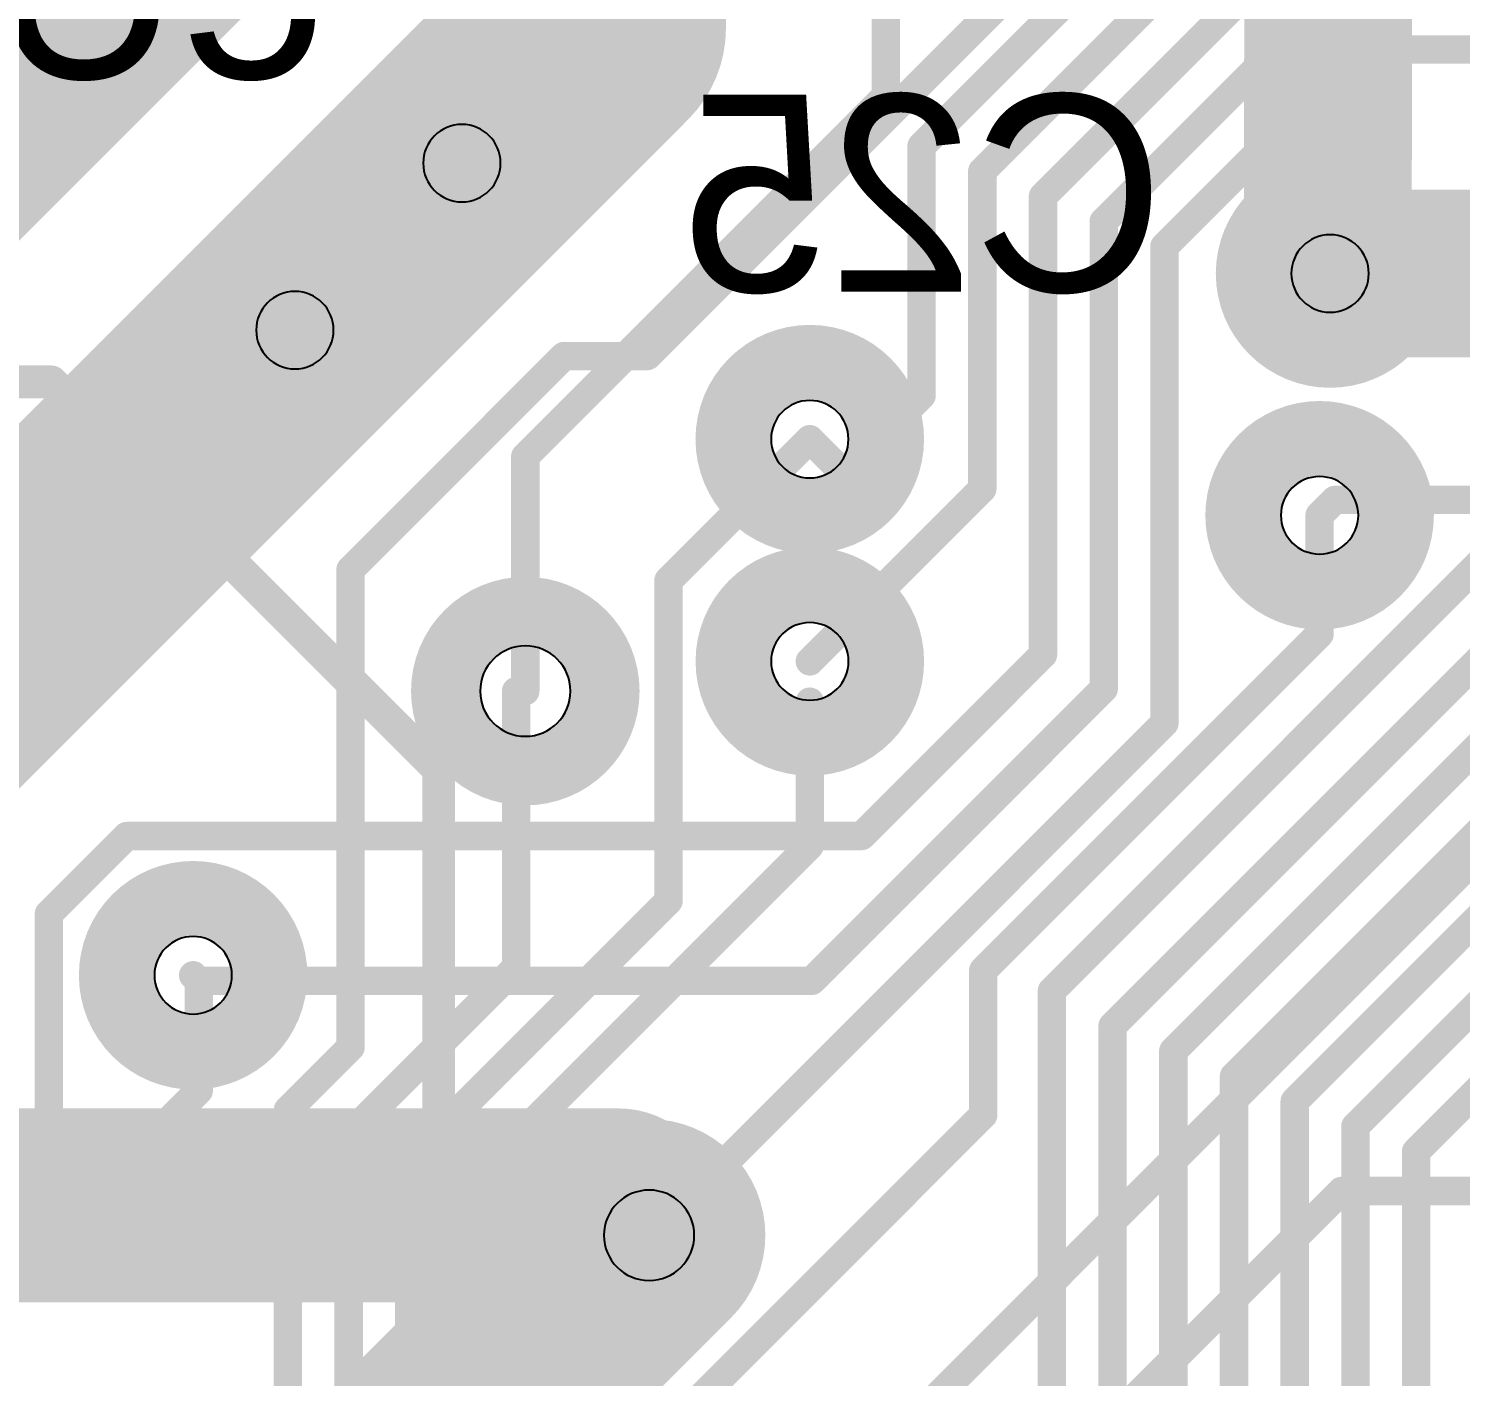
# Model space of a CAD drawing. Extents: x 0.11 to 5.41, y 1.37 to 6.94.
# Drawn here: x 2.4269 to 2.8633, y 5.3394 to 5.7501 of the extents above; entities that cross this region are included whole.
import ezdxf

# ---------------------------------------------------------------- set-up
doc = ezdxf.new("R2010")
doc.units = 0
doc.layers.get('0').update_dxf_attribs({"linetype": 'CONTINUOUS'})
for name, color, linetype in [('BOTTOMLAYER', 5, 'CONTINUOUS'), ('BOTTOMOVERLAY', 54, 'CONTINUOUS'), ('BOTTOMPASTE', 16, 'CONTINUOUS'), ('BOTTOMSOLDER', 6, 'CONTINUOUS'), ('DRILLDRAWING', 1, 'CONTINUOUS'), ('MECHANICAL1', 6, 'CONTINUOUS'), ('MULTILAYER', 9, 'CONTINUOUS'), ('TOPLAYER', 1, 'CONTINUOUS'), ('TOPOVERLAY', 2, 'CONTINUOUS'), ('TOPPASTE', 8, 'CONTINUOUS'), ('TOPSOLDER', 216, 'CONTINUOUS')]:
    doc.layers.add(name, color=color, linetype=linetype)

# ---------------------------------------------------------------- blocks, each defined once
blk = doc.blocks.new('EEE_1EA101XP_2')
at = {"layer": 'TOPLAYER'}
for points, const_width in [([(-0.0315, 0.0315), (-0.0315, -0.0315)], 0.06299), ([(0.0315, 0.0315), (0.0315, -0.0315)], 0.06299), ([(0.16535, 0.0315), (0.16535, -0.0315)], 0.06299), ([(0.22835, 0.0315), (0.22835, -0.0315)], 0.06299), ([(-0.06299, 0.01575), (0.06299, 0.01575)], 0.0315), ([(0.13386, 0.01575), (0.25984, 0.01575)], 0.0315), ([(-0.06299, -0.01575), (0.06299, -0.01575)], 0.0315), ([(0.13386, -0.01575), (0.25984, -0.01575)], 0.0315)]:
    blk.add_lwpolyline(points, dxfattribs=dict(at, const_width=const_width))
at = {"layer": 'TOPLAYER', "const_width": 0.0315}
for points in [[(-0.01575, 0, 1), (0.01575, 0, 1)], [(0.1811, 0, 1), (0.2126, 0, 1)]]:
    blk.add_lwpolyline(points, format="xyb", close=True, dxfattribs=at)
at = {"layer": 'TOPOVERLAY', "const_width": 0.01}
for points in [[(-0.15748, 0.07874), (-0.03937, 0.19685)], [(0.31496, 0.19685), (-0.03937, 0.19685)], [(0.31496, -0.19685), (0.31496, 0.19685)], [(-0.15748, -0.07874), (-0.15748, 0.07874)], [(-0.03937, -0.19685), (-0.15748, -0.07874)], [(0.31496, -0.19685), (-0.03937, -0.19685)]]:
    blk.add_lwpolyline(points, dxfattribs=at)
at = {"layer": 'TOPOVERLAY', "const_width": 0.005}
for points in [[(-0.04187, 0.19685, 1), (-0.03687, 0.19685, 1)], [(-0.04187, 0.19685, 1), (-0.03687, 0.19685, 1)], [(0.31246, 0.19685, 1), (0.31746, 0.19685, 1)], [(0.31246, 0.19685, 1), (0.31746, 0.19685, 1)], [(-0.15998, 0.07874, 1), (-0.15498, 0.07874, 1)], [(-0.15998, 0.07874, 1), (-0.15498, 0.07874, 1)], [(-0.15998, -0.07874, 1), (-0.15498, -0.07874, 1)], [(-0.15998, -0.07874, 1), (-0.15498, -0.07874, 1)], [(-0.04187, -0.19685, 1), (-0.03687, -0.19685, 1)], [(-0.04187, -0.19685, 1), (-0.03687, -0.19685, 1)], [(0.31246, -0.19685, 1), (0.31746, -0.19685, 1)], [(0.31246, -0.19685, 1), (0.31746, -0.19685, 1)]]:
    blk.add_lwpolyline(points, format="xyb", close=True, dxfattribs=at)
at = {"layer": 'TOPPASTE'}
for points, const_width in [([(-0.0315, 0.0315), (-0.0315, -0.0315)], 0.06299), ([(0.0315, 0.0315), (0.0315, -0.0315)], 0.06299), ([(0.16535, 0.0315), (0.16535, -0.0315)], 0.06299), ([(0.22835, 0.0315), (0.22835, -0.0315)], 0.06299), ([(-0.06299, 0.01575), (0.06299, 0.01575)], 0.0315), ([(0.13386, 0.01575), (0.25984, 0.01575)], 0.0315), ([(-0.06299, -0.01575), (0.06299, -0.01575)], 0.0315), ([(0.13386, -0.01575), (0.25984, -0.01575)], 0.0315)]:
    blk.add_lwpolyline(points, dxfattribs=dict(at, const_width=const_width))
at = {"layer": 'TOPPASTE', "const_width": 0.0315}
for points in [[(-0.01575, 0, 1), (0.01575, 0, 1)], [(0.1811, 0, 1), (0.2126, 0, 1)]]:
    blk.add_lwpolyline(points, format="xyb", close=True, dxfattribs=at)
at = {"layer": 'TOPSOLDER'}
for points, const_width in [([(-0.03642, 0.04134), (-0.03642, -0.04134)], 0.07283), ([(0.03642, 0.04134), (0.03642, -0.04134)], 0.07283), ([(0.16043, 0.04134), (0.16043, -0.04134)], 0.07283), ([(0.23327, 0.04134), (0.23327, -0.04134)], 0.07283), ([(-0.07283, 0.02067), (0.07283, 0.02067)], 0.04134), ([(0.12402, 0.02067), (0.26969, 0.02067)], 0.04134), ([(-0.07283, -0.02067), (0.07283, -0.02067)], 0.04134), ([(0.12402, -0.02067), (0.26969, -0.02067)], 0.04134)]:
    blk.add_lwpolyline(points, dxfattribs=dict(at, const_width=const_width))
at = {"layer": 'TOPSOLDER', "const_width": 0.04134}
for points in [[(-0.02067, 0, 1), (0.02067, 0, 1)], [(0.17618, 0, 1), (0.21752, 0, 1)]]:
    blk.add_lwpolyline(points, format="xyb", close=True, dxfattribs=at)
blk = doc.blocks.new('RLP73K3AR18JTE_B_51')
at = {"layer": 'BOTTOMLAYER'}
for points, const_width in [([(-0.12835, 0.06929), (-0.12835, -0.0685)], 0.05906), ([(-0.06929, 0.06929), (-0.06929, -0.0685)], 0.05906), ([(0.0685, 0.06929), (0.0685, -0.0685)], 0.05906), ([(0.12756, 0.06929), (0.12756, -0.0685)], 0.05906), ([(-0.15787, 0.03484), (-0.03976, 0.03484)], 0.0689), ([(0.03898, 0.03484), (0.15709, 0.03484)], 0.0689), ([(-0.15787, -0.03406), (-0.03976, -0.03406)], 0.0689), ([(0.03898, -0.03406), (0.15709, -0.03406)], 0.0689)]:
    blk.add_lwpolyline(points, dxfattribs=dict(at, const_width=const_width))
at = {"layer": 'BOTTOMLAYER', "const_width": 0.05906}
for points in [[(-0.12835, 0.00039, 1), (-0.06929, 0.00039, 1)], [(0.0685, 0.00039, 1), (0.12756, 0.00039, 1)]]:
    blk.add_lwpolyline(points, format="xyb", close=True, dxfattribs=at)
at = {"layer": 'BOTTOMOVERLAY', "const_width": 0.01}
for points in [[(-0.00039, -0.06378), (-0.00039, 0.06378)], [(0.02362, 0), (-0.02441, 0)], [(0.02362, 0), (0.02402, 0.00039)]]:
    blk.add_lwpolyline(points, dxfattribs=at)
at = {"layer": 'BOTTOMOVERLAY', "const_width": 0.005}
for points in [[(-0.00289, 0.06378, 1), (0.00211, 0.06378, 1)], [(-0.02691, 0, 1), (-0.02191, 0, 1)], [(0.02112, 0, 1), (0.02612, 0, 1)], [(0.02112, 0, 1), (0.02612, 0, 1)], [(0.02152, 0.00039, 1), (0.02652, 0.00039, 1)], [(-0.00289, -0.06378, 1), (0.00211, -0.06378, 1)]]:
    blk.add_lwpolyline(points, format="xyb", close=True, dxfattribs=at)
at = {"layer": 'BOTTOMPASTE'}
for points, const_width in [([(-0.12835, 0.06929), (-0.12835, -0.0685)], 0.05906), ([(-0.06929, 0.06929), (-0.06929, -0.0685)], 0.05906), ([(0.0685, 0.06929), (0.0685, -0.0685)], 0.05906), ([(0.12756, 0.06929), (0.12756, -0.0685)], 0.05906), ([(-0.15787, 0.03484), (-0.03976, 0.03484)], 0.0689), ([(0.03898, 0.03484), (0.15709, 0.03484)], 0.0689), ([(-0.15787, -0.03406), (-0.03976, -0.03406)], 0.0689), ([(0.03898, -0.03406), (0.15709, -0.03406)], 0.0689)]:
    blk.add_lwpolyline(points, dxfattribs=dict(at, const_width=const_width))
at = {"layer": 'BOTTOMPASTE', "const_width": 0.05906}
for points in [[(-0.12835, 0.00039, 1), (-0.06929, 0.00039, 1)], [(0.0685, 0.00039, 1), (0.12756, 0.00039, 1)]]:
    blk.add_lwpolyline(points, format="xyb", close=True, dxfattribs=at)
at = {"layer": 'BOTTOMSOLDER'}
for points, const_width in [([(-0.13327, 0.07913), (-0.13327, -0.07835)], 0.0689), ([(-0.06437, 0.07913), (-0.06437, -0.07835)], 0.0689), ([(0.06358, 0.07913), (0.06358, -0.07835)], 0.0689), ([(0.13248, 0.07913), (0.13248, -0.07835)], 0.0689), ([(-0.16772, 0.03976), (-0.02992, 0.03976)], 0.07874), ([(0.02913, 0.03976), (0.16693, 0.03976)], 0.07874), ([(-0.16772, -0.03898), (-0.02992, -0.03898)], 0.07874), ([(0.02913, -0.03898), (0.16693, -0.03898)], 0.07874)]:
    blk.add_lwpolyline(points, dxfattribs=dict(at, const_width=const_width))
at = {"layer": 'BOTTOMSOLDER', "const_width": 0.0689}
for points in [[(-0.13327, 0.00039, 1), (-0.06437, 0.00039, 1)], [(0.06358, 0.00039, 1), (0.13248, 0.00039, 1)]]:
    blk.add_lwpolyline(points, format="xyb", close=True, dxfattribs=at)
at = {"layer": 'MECHANICAL1'}
for points, const_width in [([(-0.11752, 0.06339), (-0.11752, -0.0626)], 0.01378), ([(-0.10374, 0.06339), (-0.10374, -0.0626)], 0.01378), ([(0.10295, 0.06339), (0.10295, -0.0626)], 0.01378), ([(0.11673, 0.06339), (0.11673, -0.0626)], 0.01378), ([(0.12362, 0.06339), (-0.12441, 0.06339)], 0.01), ([(-0.12441, 0.03189), (-0.09685, 0.03189)], 0.06299), ([(0.09606, 0.03189), (0.12362, 0.03189)], 0.06299), ([(-0.12441, -0.0311), (-0.09685, -0.0311)], 0.06299), ([(0.09606, -0.0311), (0.12362, -0.0311)], 0.06299), ([(0.12362, -0.0626), (-0.12441, -0.0626)], 0.01)]:
    blk.add_lwpolyline(points, dxfattribs=dict(at, const_width=const_width))
for points, const_width in [([(-0.12691, 0.06339, 1), (-0.12191, 0.06339, 1)], 0.005), ([(0.12112, 0.06339, 1), (0.12612, 0.06339, 1)], 0.005), ([(-0.11752, 0.00039, 1), (-0.10374, 0.00039, 1)], 0.01378), ([(0.10295, 0.00039, 1), (0.11673, 0.00039, 1)], 0.01378), ([(-0.12691, -0.0626, 1), (-0.12191, -0.0626, 1)], 0.005), ([(0.12112, -0.0626, 1), (0.12612, -0.0626, 1)], 0.005)]:
    blk.add_lwpolyline(points, format="xyb", close=True, dxfattribs=dict(at, const_width=const_width))

msp = doc.modelspace()

# ---------------------------------------------------------------- linework, layer by layer
at = {"layer": 'BOTTOMLAYER'}
for points, const_width in [([(2.60008, 5.75028), (2.60008, 6.15886)], 0.07874), ([(2.69909, 5.71436), (2.83312, 5.84839)], 0.00866), ([(2.7176, 5.70669), (2.84079, 5.82988)], 0.00866), ([(2.22102, 5.51874), (2.49354, 5.79126)], 0.05118), ([(2.7361, 5.69903), (2.84845, 5.81138)], 0.00866), ([(2.75461, 5.69137), (2.85611, 5.79287)], 0.00866), ([(2.68815, 5.72958), (2.68815, 5.78815)], 0.00866), ([(2.55894, 5.70913), (2.60008, 5.75028)], 0.07874), ([(2.50803, 5.65823), (2.55894, 5.70913)], 0.07874), ([(2.77311, 5.6837), (2.8332, 5.74379)], 0.00866), ([(2.8332, 5.74379), (3.09684, 5.74379)], 0.00866), ([(2.57827, 5.6197), (2.68815, 5.72958)], 0.00866), ([(2.69909, 5.63835), (2.69909, 5.71436)], 0.00866), ([(2.7176, 5.60987), (2.7176, 5.70669)], 0.00866), ([(2.7361, 5.55936), (2.7361, 5.69903)], 0.00866), ([(2.82362, 5.67551), (3.11984, 5.67551)], 0.05118), ([(2.75461, 5.54891), (2.75461, 5.69137)], 0.00866), ([(2.77311, 5.53846), (2.77311, 5.6837)], 0.00866), ([(2.67537, 5.61463), (2.69909, 5.63835)], 0.00866), ([(2.665, 5.625), (2.67537, 5.61463)], 0.00866), ([(2.57827, 5.54823), (2.57827, 5.6197)], 0.00866), ([(2.66502, 5.55729), (2.7176, 5.60987)], 0.00866), ([(2.82043, 5.60181), (2.82512, 5.6065)], 0.00866), ([(2.82512, 5.6065), (3.07673, 5.6065)], 0.00866), ([(2.6808, 5.50406), (2.7361, 5.55936)], 0.00866), ([(2.66561, 5.45992), (2.75461, 5.54891)], 0.00866), ([(2.61652, 5.38187), (2.77311, 5.53846)], 0.00866), ([(2.67252, 5.30193), (2.90563, 5.53504)], 0.00866), ([(2.43303, 5.48032), (2.45677, 5.50406)], 0.00866), ([(2.45677, 5.50406), (2.6808, 5.50406)], 0.00866), ([(2.43303, 5.39217), (2.43303, 5.48032)], 0.00866), ([(2.47701, 5.46161), (2.4787, 5.45992)], 0.00866), ([(2.4787, 5.45992), (2.66561, 5.45992)], 0.00866), ([(2.3302, 5.3915), (2.60689, 5.3915)], 0.05906), ([(2.535, 5.30134), (2.61602, 5.38236)], 0.07087), ([(2.60689, 5.3915), (2.61602, 5.38236)], 0.05906), ([(2.66299, 5.23177), (2.82709, 5.39587)], 0.00866), ([(2.82709, 5.39587), (2.97831, 5.39587)], 0.00866)]:
    msp.add_lwpolyline(points, dxfattribs=dict(at, const_width=const_width))
for points, const_width in [([(2.58039, 5.75028, 1), (2.61976, 5.75028, 1)], 0.03937), ([(2.58039, 5.75028, 1), (2.61976, 5.75028, 1)], 0.03937), ([(2.53925, 5.70913, 1), (2.57862, 5.70913, 1)], 0.03937), ([(2.53925, 5.70913, 1), (2.57862, 5.70913, 1)], 0.03937), ([(2.83103, 5.74379, 1), (2.83536, 5.74379, 1)], 0.00433), ([(2.83103, 5.74379, 1), (2.83536, 5.74379, 1)], 0.00433), ([(2.54053, 5.70913, 1), (2.57734, 5.70913, 1)], 0.01319), ([(2.68598, 5.72958, 1), (2.69031, 5.72958, 1)], 0.00433), ([(2.68598, 5.72958, 1), (2.69031, 5.72958, 1)], 0.00433), ([(2.69693, 5.71436, 1), (2.70126, 5.71436, 1)], 0.00433), ([(2.69693, 5.71436, 1), (2.70126, 5.71436, 1)], 0.00433), ([(2.71543, 5.70669, 1), (2.71976, 5.70669, 1)], 0.00433), ([(2.71543, 5.70669, 1), (2.71976, 5.70669, 1)], 0.00433), ([(2.73394, 5.69903, 1), (2.73827, 5.69903, 1)], 0.00433), ([(2.73394, 5.69903, 1), (2.73827, 5.69903, 1)], 0.00433), ([(2.81083, 5.67551, 1), (2.83642, 5.67551, 1)], 0.02559), ([(2.48835, 5.65823, 1), (2.52772, 5.65823, 1)], 0.03937), ([(2.80522, 5.67551, 1), (2.84203, 5.67551, 1)], 0.01319), ([(2.75244, 5.69137, 1), (2.75677, 5.69137, 1)], 0.00433), ([(2.75244, 5.69137, 1), (2.75677, 5.69137, 1)], 0.00433), ([(2.77094, 5.6837, 1), (2.77528, 5.6837, 1)], 0.00433), ([(2.77094, 5.6837, 1), (2.77528, 5.6837, 1)], 0.00433), ([(2.48963, 5.65823, 1), (2.52644, 5.65823, 1)], 0.01319), ([(2.64659, 5.625, 1), (2.68341, 5.625, 1)], 0.01319), ([(2.69693, 5.63835, 1), (2.70126, 5.63835, 1)], 0.00433), ([(2.69693, 5.63835, 1), (2.70126, 5.63835, 1)], 0.00433), ([(2.66283, 5.625, 1), (2.66717, 5.625, 1)], 0.00433), ([(2.80203, 5.60181, 1), (2.83884, 5.60181, 1)], 0.01319), ([(2.5761, 5.6197, 1), (2.58043, 5.6197, 1)], 0.00433), ([(2.5761, 5.6197, 1), (2.58043, 5.6197, 1)], 0.00433), ([(2.67321, 5.61463, 1), (2.67754, 5.61463, 1)], 0.00433), ([(2.67321, 5.61463, 1), (2.67754, 5.61463, 1)], 0.00433), ([(2.71543, 5.60987, 1), (2.71976, 5.60987, 1)], 0.00433), ([(2.71543, 5.60987, 1), (2.71976, 5.60987, 1)], 0.00433), ([(2.82295, 5.6065, 1), (2.82728, 5.6065, 1)], 0.00433), ([(2.82295, 5.6065, 1), (2.82728, 5.6065, 1)], 0.00433), ([(2.81827, 5.60181, 1), (2.8226, 5.60181, 1)], 0.00433), ([(2.64661, 5.55729, 1), (2.68342, 5.55729, 1)], 0.01319), ([(2.55888, 5.54823, 1), (2.59766, 5.54823, 1)], 0.01122), ([(2.66285, 5.55729, 1), (2.66718, 5.55729, 1)], 0.00433), ([(2.73394, 5.55936, 1), (2.73827, 5.55936, 1)], 0.00433), ([(2.73394, 5.55936, 1), (2.73827, 5.55936, 1)], 0.00433), ([(2.5761, 5.54823, 1), (2.58043, 5.54823, 1)], 0.00433), ([(2.75244, 5.54891, 1), (2.75677, 5.54891, 1)], 0.00433), ([(2.75244, 5.54891, 1), (2.75677, 5.54891, 1)], 0.00433), ([(2.77094, 5.53846, 1), (2.77528, 5.53846, 1)], 0.00433), ([(2.77094, 5.53846, 1), (2.77528, 5.53846, 1)], 0.00433), ([(2.45461, 5.50406, 1), (2.45894, 5.50406, 1)], 0.00433), ([(2.45461, 5.50406, 1), (2.45894, 5.50406, 1)], 0.00433), ([(2.67863, 5.50406, 1), (2.68296, 5.50406, 1)], 0.00433), ([(2.67863, 5.50406, 1), (2.68296, 5.50406, 1)], 0.00433), ([(2.43087, 5.48032, 1), (2.4352, 5.48032, 1)], 0.00433), ([(2.43087, 5.48032, 1), (2.4352, 5.48032, 1)], 0.00433), ([(2.4586, 5.46161, 1), (2.49541, 5.46161, 1)], 0.01319), ([(2.47484, 5.46161, 1), (2.47917, 5.46161, 1)], 0.00433), ([(2.47654, 5.45992, 1), (2.48087, 5.45992, 1)], 0.00433), ([(2.47654, 5.45992, 1), (2.48087, 5.45992, 1)], 0.00433), ([(2.66345, 5.45992, 1), (2.66778, 5.45992, 1)], 0.00433), ([(2.66345, 5.45992, 1), (2.66778, 5.45992, 1)], 0.00433), ([(2.59213, 5.3915, 1), (2.62165, 5.3915, 1)], 0.02953), ([(2.59213, 5.3915, 1), (2.62165, 5.3915, 1)], 0.02953), ([(2.59831, 5.38236, 1), (2.63374, 5.38236, 1)], 0.03543), ([(2.60126, 5.38236, 1), (2.63079, 5.38236, 1)], 0.02953), ([(2.59663, 5.38236, 1), (2.63541, 5.38236, 1)], 0.01122), ([(2.82492, 5.39587, 1), (2.82925, 5.39587, 1)], 0.00433), ([(2.82492, 5.39587, 1), (2.82925, 5.39587, 1)], 0.00433), ([(2.43087, 5.39217, 1), (2.4352, 5.39217, 1)], 0.00433), ([(2.61435, 5.38187, 1), (2.61868, 5.38187, 1)], 0.00433)]:
    msp.add_lwpolyline(points, format="xyb", close=True, dxfattribs=dict(at, const_width=const_width))
at = {"layer": 'BOTTOMSOLDER'}
for points, const_width in [([(2.53561, 5.70913, 1), (2.58226, 5.70913, 1)], 0.02303), ([(2.8003, 5.67551, 1), (2.84695, 5.67551, 1)], 0.02303), ([(2.4847, 5.65823, 1), (2.53136, 5.65823, 1)], 0.02303), ([(2.64167, 5.625, 1), (2.68833, 5.625, 1)], 0.02303), ([(2.79711, 5.60181, 1), (2.84376, 5.60181, 1)], 0.02303), ([(2.64169, 5.55729, 1), (2.68834, 5.55729, 1)], 0.02303), ([(2.55396, 5.54823, 1), (2.60258, 5.54823, 1)], 0.02106), ([(2.45368, 5.46161, 1), (2.50033, 5.46161, 1)], 0.02303), ([(2.59171, 5.38236, 1), (2.64033, 5.38236, 1)], 0.02106)]:
    msp.add_lwpolyline(points, format="xyb", close=True, dxfattribs=dict(at, const_width=const_width))
at = {"layer": 'DRILLDRAWING'}
for points in [[(2.54713, 5.70913, 1), (2.57075, 5.70913, 1)], [(2.81181, 5.67551, 1), (2.83543, 5.67551, 1)], [(2.49622, 5.65823, 1), (2.51984, 5.65823, 1)], [(2.65319, 5.625, 1), (2.67681, 5.625, 1)], [(2.80862, 5.60181, 1), (2.83224, 5.60181, 1)], [(2.6532, 5.55729, 1), (2.67683, 5.55729, 1)], [(2.56449, 5.54823, 1), (2.59205, 5.54823, 1)], [(2.4652, 5.46161, 1), (2.48882, 5.46161, 1)], [(2.60224, 5.38236, 1), (2.6298, 5.38236, 1)]]:
    msp.add_lwpolyline(points, format="xyb", close=True, dxfattribs=at)
at = {"layer": 'MULTILAYER'}
for points, const_width in [([(2.54053, 5.70913, 1), (2.57734, 5.70913, 1)], 0.01319), ([(2.80522, 5.67551, 1), (2.84203, 5.67551, 1)], 0.01319), ([(2.48963, 5.65823, 1), (2.52644, 5.65823, 1)], 0.01319), ([(2.64659, 5.625, 1), (2.68341, 5.625, 1)], 0.01319), ([(2.80203, 5.60181, 1), (2.83884, 5.60181, 1)], 0.01319), ([(2.64661, 5.55729, 1), (2.68342, 5.55729, 1)], 0.01319), ([(2.55888, 5.54823, 1), (2.59766, 5.54823, 1)], 0.01122), ([(2.4586, 5.46161, 1), (2.49541, 5.46161, 1)], 0.01319), ([(2.59663, 5.38236, 1), (2.63541, 5.38236, 1)], 0.01122)]:
    msp.add_lwpolyline(points, format="xyb", close=True, dxfattribs=dict(at, const_width=const_width))
at = {"layer": 'TOPLAYER'}
for points, const_width in [([(2.82289, 5.67551), (2.82362, 6.03402)], 0.05118), ([(2.61548, 5.65035), (2.77642, 5.81129)], 0.00866), ([(2.37205, 5.52224), (2.50803, 5.65823)], 0.07874), ([(2.525, 5.58528), (2.59008, 5.65035)], 0.00866), ([(2.59008, 5.65035), (2.61548, 5.65035)], 0.00866), ([(2.62193, 5.58193), (2.665, 5.625)], 0.00866), ([(2.82043, 5.56563), (2.82043, 5.60181)], 0.00866), ([(2.73882, 5.45685), (2.86929, 5.58732)], 0.00866), ([(2.525, 5.43967), (2.525, 5.58528)], 0.00866), ([(2.62193, 5.48427), (2.62193, 5.58193)], 0.00866), ([(2.75732, 5.44618), (2.8878, 5.57665)], 0.00866), ([(2.71787, 5.46307), (2.82043, 5.56563)], 0.00866), ([(2.77583, 5.43852), (2.9063, 5.56899)], 0.00866), ([(2.79433, 5.43085), (2.9248, 5.56132)], 0.00866), ([(2.81283, 5.42319), (2.94331, 5.55366)], 0.00866), ([(2.57547, 5.46398), (2.57547, 5.54823)], 0.00866), ([(2.665, 5.50117), (2.665, 5.545)], 0.00866), ([(2.83134, 5.41552), (2.96181, 5.546)], 0.00866), ([(2.84984, 5.40786), (2.98031, 5.53833)], 0.00866), ([(2.56142, 5.39759), (2.665, 5.50117)], 0.00866), ([(2.54291, 5.40525), (2.62193, 5.48427)], 0.00866), ([(2.52441, 5.41291), (2.57547, 5.46398)], 0.00866), ([(2.71787, 5.41902), (2.71787, 5.46307)], 0.00866), ([(2.4787, 5.42642), (2.4787, 5.45992)], 0.00866), ([(2.73882, 4.93618), (2.73882, 5.45685)], 0.00866), ([(2.75732, 5.14657), (2.75732, 5.44618)], 0.00866), ([(2.50591, 5.42058), (2.525, 5.43967)], 0.00866), ([(2.77583, 5.15424), (2.77583, 5.43852)], 0.00866), ([(2.79433, 5.1619), (2.79433, 5.43085)], 0.00866), ([(2.40209, 5.3498), (2.4787, 5.42642)], 0.00866), ([(2.81283, 5.16957), (2.81283, 5.42319)], 0.00866), ([(2.50591, 5.1015), (2.50591, 5.42058)], 0.00866), ([(2.60039, 5.30154), (2.71787, 5.41902)], 0.00866), ([(2.52441, 4.91709), (2.52441, 5.41291)], 0.00866), ([(2.83134, 5.17723), (2.83134, 5.41552)], 0.00866), ([(2.54291, 4.92475), (2.54291, 5.40525)], 0.00866), ([(2.84984, 5.1849), (2.84984, 5.40786)], 0.00866), ([(2.56142, 4.93241), (2.56142, 5.39759)], 0.00866), ([(2.57992, 5.34528), (2.61652, 5.38187)], 0.00866), ([(2.57992, 4.94008), (2.57992, 5.34528)], 0.00866)]:
    msp.add_lwpolyline(points, dxfattribs=dict(at, const_width=const_width))
for points, const_width in [([(2.54053, 5.70913, 1), (2.57734, 5.70913, 1)], 0.01319), ([(2.81009, 5.67551, 1), (2.83569, 5.67551, 1)], 0.02559), ([(2.48835, 5.65823, 1), (2.52772, 5.65823, 1)], 0.03937), ([(2.80522, 5.67551, 1), (2.84203, 5.67551, 1)], 0.01319), ([(2.48963, 5.65823, 1), (2.52644, 5.65823, 1)], 0.01319), ([(2.58791, 5.65035, 1), (2.59224, 5.65035, 1)], 0.00433), ([(2.58791, 5.65035, 1), (2.59224, 5.65035, 1)], 0.00433), ([(2.61331, 5.65035, 1), (2.61764, 5.65035, 1)], 0.00433), ([(2.61331, 5.65035, 1), (2.61764, 5.65035, 1)], 0.00433), ([(2.64659, 5.625, 1), (2.68341, 5.625, 1)], 0.01319), ([(2.66283, 5.625, 1), (2.66717, 5.625, 1)], 0.00433), ([(2.80203, 5.60181, 1), (2.83884, 5.60181, 1)], 0.01319), ([(2.81827, 5.60181, 1), (2.8226, 5.60181, 1)], 0.00433), ([(2.52283, 5.58528, 1), (2.52717, 5.58528, 1)], 0.00433), ([(2.52283, 5.58528, 1), (2.52717, 5.58528, 1)], 0.00433), ([(2.61976, 5.58193, 1), (2.62409, 5.58193, 1)], 0.00433), ([(2.61976, 5.58193, 1), (2.62409, 5.58193, 1)], 0.00433), ([(2.64661, 5.55729, 1), (2.68342, 5.55729, 1)], 0.01319), ([(2.55888, 5.54823, 1), (2.59766, 5.54823, 1)], 0.01122), ([(2.81827, 5.56563, 1), (2.8226, 5.56563, 1)], 0.00433), ([(2.81827, 5.56563, 1), (2.8226, 5.56563, 1)], 0.00433), ([(2.57331, 5.54823, 1), (2.57764, 5.54823, 1)], 0.00433), ([(2.66283, 5.545, 1), (2.66717, 5.545, 1)], 0.00433), ([(2.66283, 5.50117, 1), (2.66717, 5.50117, 1)], 0.00433), ([(2.66283, 5.50117, 1), (2.66717, 5.50117, 1)], 0.00433), ([(2.61976, 5.48427, 1), (2.62409, 5.48427, 1)], 0.00433), ([(2.61976, 5.48427, 1), (2.62409, 5.48427, 1)], 0.00433), ([(2.4586, 5.46161, 1), (2.49541, 5.46161, 1)], 0.01319), ([(2.57331, 5.46398, 1), (2.57764, 5.46398, 1)], 0.00433), ([(2.57331, 5.46398, 1), (2.57764, 5.46398, 1)], 0.00433), ([(2.71571, 5.46307, 1), (2.72004, 5.46307, 1)], 0.00433), ([(2.71571, 5.46307, 1), (2.72004, 5.46307, 1)], 0.00433), ([(2.47654, 5.45992, 1), (2.48087, 5.45992, 1)], 0.00433), ([(2.73665, 5.45685, 1), (2.74098, 5.45685, 1)], 0.00433), ([(2.73665, 5.45685, 1), (2.74098, 5.45685, 1)], 0.00433), ([(2.75516, 5.44618, 1), (2.75949, 5.44618, 1)], 0.00433), ([(2.75516, 5.44618, 1), (2.75949, 5.44618, 1)], 0.00433), ([(2.52283, 5.43967, 1), (2.52717, 5.43967, 1)], 0.00433), ([(2.52283, 5.43967, 1), (2.52717, 5.43967, 1)], 0.00433), ([(2.77366, 5.43852, 1), (2.77799, 5.43852, 1)], 0.00433), ([(2.77366, 5.43852, 1), (2.77799, 5.43852, 1)], 0.00433), ([(2.79217, 5.43085, 1), (2.7965, 5.43085, 1)], 0.00433), ([(2.79217, 5.43085, 1), (2.7965, 5.43085, 1)], 0.00433), ([(2.47654, 5.42642, 1), (2.48087, 5.42642, 1)], 0.00433), ([(2.47654, 5.42642, 1), (2.48087, 5.42642, 1)], 0.00433), ([(2.81067, 5.42319, 1), (2.815, 5.42319, 1)], 0.00433), ([(2.81067, 5.42319, 1), (2.815, 5.42319, 1)], 0.00433), ([(2.50374, 5.42058, 1), (2.50807, 5.42058, 1)], 0.00433), ([(2.50374, 5.42058, 1), (2.50807, 5.42058, 1)], 0.00433), ([(2.71571, 5.41902, 1), (2.72004, 5.41902, 1)], 0.00433), ([(2.71571, 5.41902, 1), (2.72004, 5.41902, 1)], 0.00433), ([(2.52224, 5.41291, 1), (2.52657, 5.41291, 1)], 0.00433), ([(2.52224, 5.41291, 1), (2.52657, 5.41291, 1)], 0.00433), ([(2.82917, 5.41552, 1), (2.8335, 5.41552, 1)], 0.00433), ([(2.82917, 5.41552, 1), (2.8335, 5.41552, 1)], 0.00433), ([(2.54075, 5.40525, 1), (2.54508, 5.40525, 1)], 0.00433), ([(2.54075, 5.40525, 1), (2.54508, 5.40525, 1)], 0.00433), ([(2.84768, 5.40786, 1), (2.85201, 5.40786, 1)], 0.00433), ([(2.84768, 5.40786, 1), (2.85201, 5.40786, 1)], 0.00433), ([(2.59663, 5.38236, 1), (2.63541, 5.38236, 1)], 0.01122), ([(2.55925, 5.39759, 1), (2.56358, 5.39759, 1)], 0.00433), ([(2.55925, 5.39759, 1), (2.56358, 5.39759, 1)], 0.00433), ([(2.61435, 5.38187, 1), (2.61868, 5.38187, 1)], 0.00433), ([(2.57776, 5.34528, 1), (2.58209, 5.34528, 1)], 0.00433), ([(2.57776, 5.34528, 1), (2.58209, 5.34528, 1)], 0.00433)]:
    msp.add_lwpolyline(points, format="xyb", close=True, dxfattribs=dict(at, const_width=const_width))
at = {"layer": 'TOPSOLDER'}
for points, const_width in [([(2.53561, 5.70913, 1), (2.58226, 5.70913, 1)], 0.02303), ([(2.8003, 5.67551, 1), (2.84695, 5.67551, 1)], 0.02303), ([(2.4847, 5.65823, 1), (2.53136, 5.65823, 1)], 0.02303), ([(2.64167, 5.625, 1), (2.68833, 5.625, 1)], 0.02303), ([(2.79711, 5.60181, 1), (2.84376, 5.60181, 1)], 0.02303), ([(2.64169, 5.55729, 1), (2.68834, 5.55729, 1)], 0.02303), ([(2.55396, 5.54823, 1), (2.60258, 5.54823, 1)], 0.02106), ([(2.45368, 5.46161, 1), (2.50033, 5.46161, 1)], 0.02303), ([(2.59171, 5.38236, 1), (2.64033, 5.38236, 1)], 0.02106)]:
    msp.add_lwpolyline(points, format="xyb", close=True, dxfattribs=dict(at, const_width=const_width))

# ---------------------------------------------------------------- block references
at = {"rotation": 270}
for name, p in [('RLP73K3AR18JTE_B_51', (2.33626, 5.71949)), ('EEE_1EA101XP_2', (2.355, 5.485))]:
    msp.add_blockref(name, p, dxfattribs=at)

# ---------------------------------------------------------------- texts
at = {"layer": 'BOTTOMOVERLAY', "text_generation_flag": 2}
msp.add_text('C25', height=0.06, rotation=360, dxfattribs=at).set_placement((2.77311, 5.67))
at = {"layer": 'TOPOVERLAY'}
msp.add_text('U5', height=0.06, rotation=360, dxfattribs=at).set_placement((2.415, 5.735))

doc.saveas('drawing.dxf')
